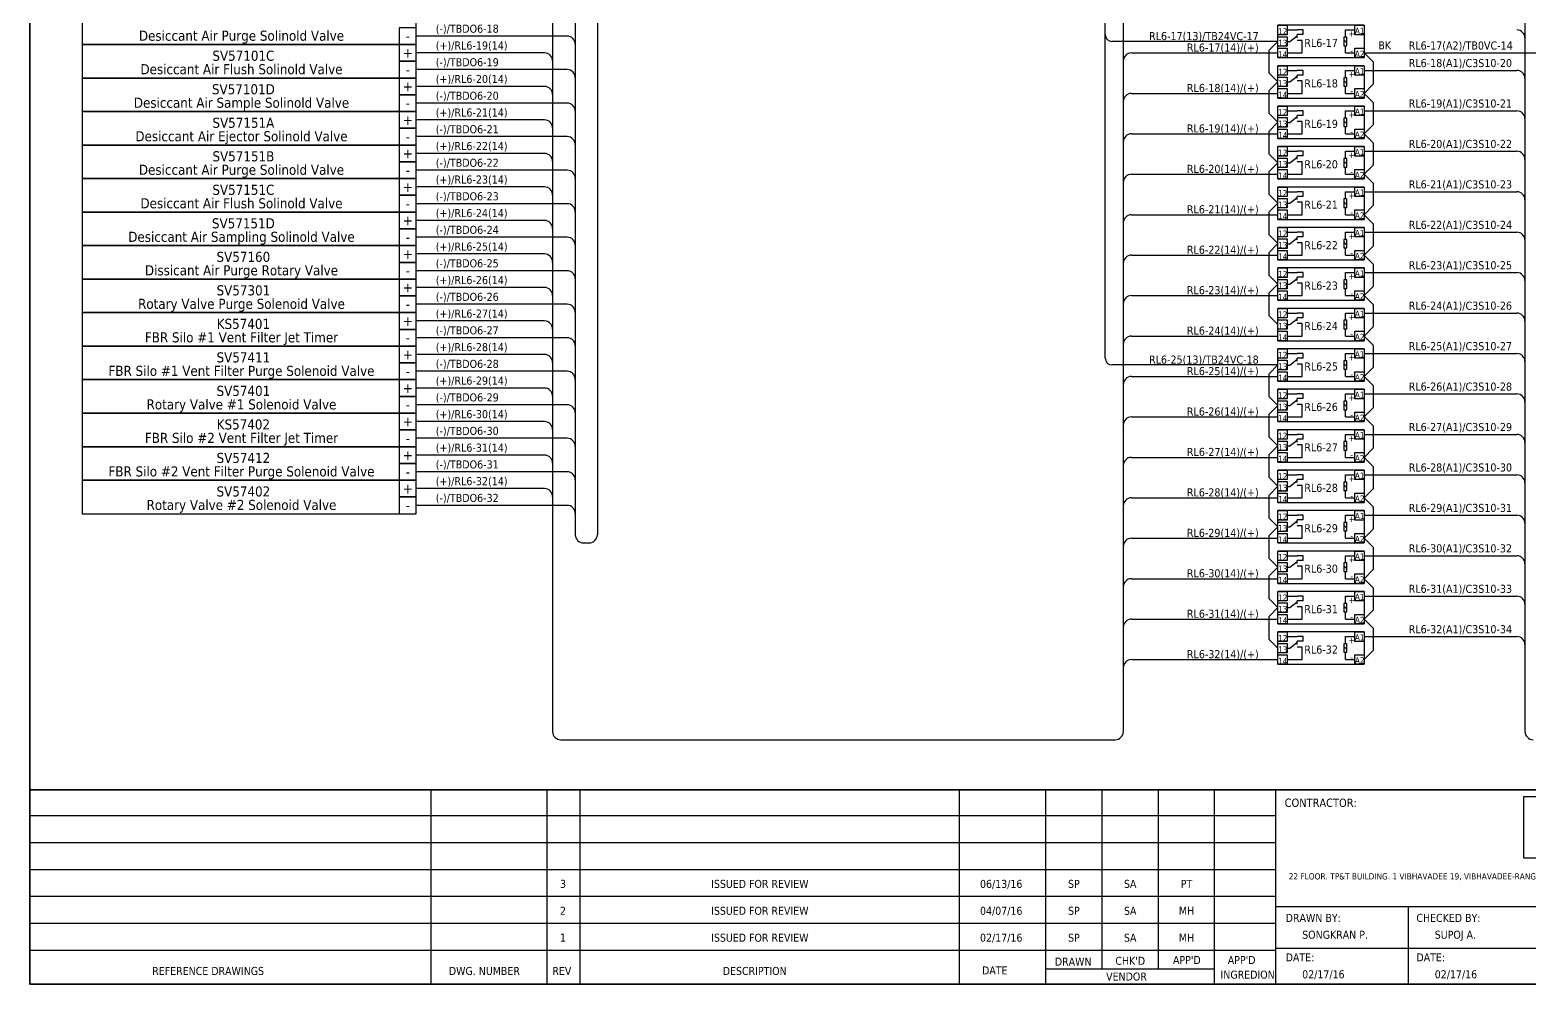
# Model space of a CAD drawing. Header units: millimetres. Extents: x 0 to 1792788, y -13 to 262234.
# Drawn here: x 1468623 to 1525124, y -13 to 35938 of the extents above; entities that cross this region are included whole.
import ezdxf
from ezdxf.enums import TextEntityAlignment as Align

# ---------------------------------------------------------------- set-up
doc = ezdxf.new("R2010")
doc.units = ezdxf.units.MM
for name, color, linetype, lineweight in [('GT_1', 9, 'Continuous', 25), ('HELPPOINT', 7, 'Continuous', 25), ('MEMBER', 7, 'Continuous', 25), ('power', 7, 'Continuous', 25)]:
    doc.layers.add(name, color=color, linetype=linetype, lineweight=lineweight)
doc.styles.add('Tahoma', font='')
doc.styles.get('Tahoma').set_extended_font_data('Tahoma')

# ---------------------------------------------------------------- blocks, each defined once
blk = doc.blocks.new('TPA')
at = {"ltscale": 25.4}
for p, q in [((14356728, 12757470), (14356728, 12754838)), ((14356728, 12757470), (14367258, 12757470)), ((14356728, 12754838), (14367258, 12754838))]:
    blk.add_line(p, q, dxfattribs=at)
at = {"layer": 'GT_1', "color": 4, "ltscale": 25.4}
for p, q in [((14309938, 12749437), (14309938, 12757755)), ((14314900, 12749437), (14314900, 12757755)), ((14316319, 12749437), (14316319, 12757755)), ((14332560, 12749437), (14332560, 12757755)), ((14336263, 12749437), (14336263, 12757755)), ((14338674, 12750067), (14338674, 12757755)), ((14341086, 12750068), (14341086, 12757756)), ((14343490, 12749437), (14343490, 12757755)), ((14346116, 12749437), (14346116, 12757755)), ((14346116, 12756634), (14292753, 12756634)), ((14346116, 12755485), (14292753, 12755485)), ((14346116, 12754332), (14292753, 12754332)), ((14346116, 12753180), (14292753, 12753180)), ((14368833, 12752737), (14346116, 12752737)), ((14351795, 12749437), (14351795, 12752737)), ((14346116, 12752028), (14292753, 12752028)), ((14346114, 12750875), (14292753, 12750875)), ((14368833, 12750964), (14346116, 12750964)), ((14343490, 12750067), (14336263, 12750067))]:
    blk.add_line(p, q, dxfattribs=at)
at = {"layer": 'HELPPOINT', "color": 4, "lineweight": 35, "ltscale": 25.4}
for p, q in [((14292753, 12749437), (14292753, 12827491)), ((14292753, 12749437), (14292753, 12827491)), ((14405128, 12749437), (14292753, 12749437)), ((14405128, 12749437), (14292753, 12749437))]:
    blk.add_line(p, q, dxfattribs=at)
at = {"layer": 'MEMBER', "color": 4, "lineweight": 35, "ltscale": 25.4}
blk.add_line((14292753, 12757755), (14405128, 12757755), dxfattribs=at)
blk.add_line((14292753, 12757755), (14405128, 12757755), dxfattribs=at)
at = {"color": 4, "insert": (14367280, 12754629), "char_height": 268.15, "attachment_point": 3, "style": 'Tahoma'}
blk.add_mtext('ROCKWELL AUTOMATION THAI CO.,LTD.\\P22 FLOOR. TP&T BUILDING. 1 VIBHAVADEE 19, VIBHAVADEE-RANGSIT RD. CHATUCHAK, CHATUCHAK, BANGKOK 10900 THAILAND\\PTEL +66 (0) 2936-1500 FAX +66 (0) 2936-1511', dxfattribs=at)
at = {"layer": 'MEMBER', "color": 4, "style": 'Tahoma'}
for s, height, p in [('CONTRACTOR:', 356.48, (14346493, 12757021)), ('DRAWN BY:', 342.8, (14346536, 12752097)), ('CHECKED BY:', 342.77, (14352135, 12752097)), ('SONGKRAN P.', 342.77, (14347243, 12751377)), ('SUPOJ A.', 342.8, (14352921, 12751377)), ("APP'D", 342.8, (14341710, 12750294)), ("APP'D", 342.8, (14344056, 12750294)), ('DATE:', 342.8, (14346536, 12750407)), ('DATE:', 342.8, (14352135, 12750407)), ('REFERENCE DRAWINGS', 342.77, (14297988, 12749826)), ('DWG. NUMBER', 342.77, (14310694, 12749826)), ('REV', 342.8, (14315126, 12749826)), ('DESCRIPTION', 342.77, (14322425, 12749826)), ('DATE', 342.8, (14333532, 12749847)), ('DRAWN', 342.8, (14336649, 12750224)), ("CHK'D", 342.8, (14339241, 12750260)), ('INGREDION', 342.8, (14343744, 12749668)), ('02/17/16', 342.8, (14347243, 12749683)), ('02/17/16', 342.8, (14352921, 12749683)), ('VENDOR', 342.8, (14338846, 12749586))]:
    blk.add_text(s, height=height, dxfattribs=at).set_placement(p)
for s, height, p in [('3', 343, (14315582, 12753726)), ('ISSUED FOR REVIEW', 342.77, (14324013, 12753726)), ('06/13/16', 342.8, (14334352, 12753726)), ('SP', 342.8, (14337466, 12753726)), ('SA', 342.8, (14339877, 12753726)), ('PT', 342.8, (14342288, 12753726)), ('2', 343, (14315582, 12752574)), ('ISSUED FOR REVIEW', 342.77, (14324013, 12752574)), ('04/07/16', 342.8, (14334352, 12752574)), ('SP', 342.8, (14337466, 12752574)), ('SA', 342.8, (14339877, 12752574)), ('MH', 342.8, (14342288, 12752574)), ('1', 343, (14315582, 12751421)), ('ISSUED FOR REVIEW', 342.77, (14324013, 12751421)), ('02/17/16', 342.8, (14334352, 12751421)), ('SP', 342.8, (14337466, 12751421)), ('SA', 342.8, (14339877, 12751421)), ('MH', 342.8, (14342288, 12751421))]:
    blk.add_text(s, height=height, dxfattribs=at).set_placement(p, align=Align.MIDDLE_CENTER)
blk = doc.blocks.new('700RL')
at = {"color": 1, "ltscale": 25.4}
for p, q in [((15889446, 12491261), (15889446, 12492481)), ((15889446, 12492126), (15889446, 12492481)), ((15889446, 12492481), (15889797, 12492481)), ((15892698, 12492481), (15889446, 12492481)), ((15889446, 12491261), (15889446, 12492481)), ((15889797, 12492481), (15889797, 12492126)), ((15892347, 12492126), (15892347, 12492481)), ((15892347, 12492481), (15892698, 12492481)), ((15892698, 12492481), (15892698, 12492126)), ((15892698, 12492481), (15892698, 12491261)), ((15889797, 12492126), (15889446, 12492126)), ((15889446, 12491694), (15889446, 12492049)), ((15889446, 12492049), (15889797, 12492049)), ((15889797, 12492304), (15890173, 12492304)), ((15889797, 12492049), (15889797, 12491694)), ((15889797, 12491871), (15889900, 12491871)), ((15889900, 12491871), (15890173, 12492089)), ((15890399, 12492304), (15890173, 12492304)), ((15890399, 12492129), (15890173, 12492129)), ((15890173, 12492013), (15890173, 12492129)), ((15890363, 12491906), (15890173, 12491906)), ((15890363, 12491439), (15890363, 12491906)), ((15890399, 12492129), (15890399, 12492304)), ((15891926, 12491929), (15892042, 12491814)), ((15891998, 12492304), (15892347, 12492304)), ((15891998, 12492031), (15891998, 12492304)), ((15892698, 12492126), (15892347, 12492126)), ((15889797, 12491694), (15889446, 12491694)), ((15889446, 12491261), (15889446, 12491617)), ((15889446, 12491617), (15889797, 12491617)), ((15889797, 12491261), (15889446, 12491261)), ((15889446, 12491261), (15892698, 12491261)), ((15889797, 12491617), (15889797, 12491261)), ((15889797, 12491439), (15890363, 12491439)), ((15891998, 12491439), (15891998, 12491712)), ((15891998, 12491439), (15892347, 12491439)), ((15892347, 12491261), (15892347, 12491617)), ((15892347, 12491617), (15892698, 12491617)), ((15892698, 12491261), (15892347, 12491261)), ((15892698, 12491617), (15892698, 12491261))]:
    blk.add_line(p, q, dxfattribs=at)
blk.add_lwpolyline([(15891926, 12491712), (15892042, 12491712), (15892042, 12492031), (15891926, 12492031)], close=True, dxfattribs=at)
at = {"color": 1, "style": 'Tahoma'}
for s, height, p in [('A1', 231.6, (15892527, 12492274)), ('12', 231.6, (15889626, 12492251)), ('13', 231.6, (15889626, 12491819)), ('+', 232, (15892226, 12492165)), ('+', 232, (15892226, 12492165)), ('14', 231.6, (15889626, 12491386)), ('-', 232, (15892226, 12491526)), ('A2', 231.6, (15892527, 12491410))]:
    blk.add_text(s, height=height, dxfattribs=at).set_placement(p, align=Align.MIDDLE_CENTER)

msp = doc.modelspace()

# ---------------------------------------------------------------- linework, layer by layer
at = {"color": 1, "ltscale": 25.4}
for p, q in [((1509150, 23568), (1509150, 61692)), ((1515660, 35506), (1509404, 35506)), ((1515660, 35506), (1515319, 35165)), ((1515319, 35165), (1515319, 34322)), ((1515660, 33982), (1515319, 34322)), ((1515660, 33982), (1515319, 33641)), ((1515319, 33641), (1515319, 32798)), ((1515660, 32458), (1515319, 32798)), ((1515660, 32458), (1515319, 32117)), ((1515319, 32117), (1515319, 31274)), ((1515660, 30934), (1515319, 31274)), ((1515660, 30934), (1515319, 30593)), ((1515319, 30593), (1515319, 29750)), ((1515660, 29410), (1515319, 29750)), ((1515660, 29410), (1515319, 29069)), ((1515319, 29069), (1515319, 28226)), ((1515660, 27886), (1515319, 28226)), ((1515660, 27886), (1515319, 27545)), ((1515319, 27545), (1515319, 26702)), ((1515660, 26362), (1515319, 26702)), ((1515660, 26362), (1515319, 26021)), ((1515319, 26021), (1515319, 25178)), ((1515660, 24838), (1515319, 25178)), ((1515660, 23314), (1509404, 23314)), ((1515660, 23314), (1515319, 22973)), ((1515319, 22973), (1515319, 22130)), ((1515660, 21790), (1515319, 22130)), ((1515660, 21790), (1515319, 21449)), ((1515319, 21449), (1515319, 20606)), ((1515660, 20266), (1515319, 20606)), ((1515660, 20266), (1515319, 19925)), ((1515319, 19925), (1515319, 19082)), ((1515660, 18742), (1515319, 19082)), ((1515660, 18742), (1515319, 18401)), ((1515319, 18401), (1515319, 17558)), ((1515660, 17218), (1515319, 17558)), ((1515660, 17218), (1515319, 16877)), ((1515319, 16877), (1515319, 16034)), ((1515660, 15694), (1515319, 16034)), ((1515660, 15694), (1515319, 15353)), ((1515319, 15353), (1515319, 14510)), ((1515660, 14170), (1515319, 14510)), ((1515660, 14170), (1515319, 13829)), ((1515319, 13829), (1515319, 12986)), ((1515660, 12646), (1515319, 12986))]:
    msp.add_line(p, q, dxfattribs=at)
at = {"color": 4, "ltscale": 25.4}
for p, q in [((1524971, 60017), (1524971, 9499)), ((1509833, 9499), (1509833, 57628)), ((1488320, 56241), (1488320, 9499)), ((1488015, 35075), (1483173, 35075)), ((1510137, 35073), (1515660, 35073)), ((1518912, 34414), (1524666, 34414)), ((1488015, 33812), (1483173, 33812)), ((1510137, 33549), (1515660, 33549)), ((1518912, 32890), (1524666, 32890)), ((1488015, 32549), (1483173, 32549)), ((1510137, 32025), (1515660, 32025)), ((1488015, 31287), (1483173, 31287)), ((1518912, 31366), (1524666, 31366)), ((1488015, 30024), (1483173, 30024)), ((1510137, 30501), (1515660, 30501)), ((1518912, 29842), (1524666, 29842)), ((1510137, 28977), (1515660, 28977)), ((1488015, 28761), (1483173, 28761)), ((1518912, 28318), (1524666, 28318)), ((1488015, 27498), (1483173, 27498)), ((1510137, 27453), (1515660, 27453)), ((1518912, 26794), (1524666, 26794)), ((1488015, 26235), (1483173, 26235)), ((1510137, 25929), (1515660, 25929)), ((1488015, 24972), (1483173, 24972)), ((1518912, 25270), (1524666, 25270)), ((1510137, 24405), (1515660, 24405)), ((1518912, 23746), (1524666, 23746)), ((1488015, 23709), (1483173, 23709)), ((1510137, 22881), (1515660, 22881)), ((1488015, 22446), (1483173, 22446)), ((1518912, 22222), (1524666, 22222)), ((1488015, 21183), (1483173, 21183)), ((1510137, 21357), (1515660, 21357)), ((1518912, 20698), (1524666, 20698)), ((1488015, 19920), (1483173, 19920)), ((1510137, 19833), (1515660, 19833)), ((1488015, 18657), (1483173, 18657)), ((1518912, 19174), (1524666, 19174)), ((1510137, 18309), (1515660, 18309)), ((1518912, 17650), (1524666, 17650)), ((1510137, 16785), (1515660, 16785)), ((1518912, 16126), (1524666, 16126)), ((1510137, 15261), (1515660, 15261)), ((1518912, 14602), (1524666, 14602)), ((1510137, 13737), (1515660, 13737)), ((1518912, 13078), (1524666, 13078)), ((1510137, 12213), (1515660, 12213)), ((1488625, 9194), (1509528, 9194))]:
    msp.add_line(p, q, dxfattribs=at)
at = {"color": 7, "ltscale": 25.4}
for p, q in [((1490007, 56241), (1490007, 16916)), ((1489176, 55610), (1489176, 16916)), ((1488871, 35707), (1483173, 35707)), ((1518912, 35073), (1519253, 34733)), ((1518912, 35073), (1525833, 35073)), ((1519253, 34733), (1519253, 33890)), ((1488871, 34444), (1483173, 34444)), ((1518912, 33549), (1519253, 33890)), ((1518912, 33549), (1519253, 33209)), ((1488871, 33181), (1483173, 33181)), ((1519253, 33209), (1519253, 32366)), ((1518912, 32025), (1519253, 32366)), ((1488871, 31918), (1483173, 31918)), ((1518912, 32025), (1519253, 31685)), ((1519253, 31685), (1519253, 30842)), ((1488871, 30655), (1483173, 30655)), ((1518912, 30501), (1519253, 30842)), ((1518912, 30501), (1519253, 30161)), ((1519253, 30161), (1519253, 29318)), ((1488871, 29392), (1483173, 29392)), ((1518912, 28977), (1519253, 29318)), ((1518912, 28977), (1519253, 28637)), ((1519253, 28637), (1519253, 27794)), ((1488871, 28129), (1483173, 28129)), ((1518912, 27453), (1519253, 27794)), ((1518912, 27453), (1519253, 27113)), ((1488871, 26866), (1483173, 26866)), ((1519253, 27113), (1519253, 26270)), ((1518912, 25929), (1519253, 26270)), ((1488871, 25603), (1483173, 25603)), ((1518912, 25929), (1519253, 25589)), ((1519253, 25589), (1519253, 24746)), ((1488871, 24340), (1483173, 24340)), ((1518912, 24405), (1519253, 24746)), ((1518912, 24405), (1519253, 24065)), ((1519253, 24065), (1519253, 23222)), ((1518912, 22881), (1519253, 23222)), ((1488871, 23077), (1483173, 23077)), ((1518912, 22881), (1519253, 22541)), ((1519253, 22541), (1519253, 21698)), ((1488871, 21814), (1483173, 21814)), ((1518912, 21357), (1519253, 21698)), ((1518912, 21357), (1519253, 21017)), ((1519253, 21017), (1519253, 20174)), ((1488871, 20551), (1483173, 20551)), ((1518912, 19833), (1519253, 20174)), ((1518912, 19833), (1519253, 19493)), ((1488871, 19288), (1483173, 19288)), ((1519253, 19493), (1519253, 18650)), ((1518912, 18309), (1519253, 18650)), ((1518912, 18309), (1519253, 17969)), ((1488871, 18025), (1483173, 18025)), ((1519253, 17969), (1519253, 17126)), ((1518912, 16785), (1519253, 17126)), ((1489481, 16611), (1489702, 16611)), ((1518912, 16785), (1519253, 16445)), ((1519253, 16445), (1519253, 15602)), ((1518912, 15261), (1519253, 15602)), ((1518912, 15261), (1519253, 14921)), ((1519253, 14921), (1519253, 14078)), ((1518912, 13737), (1519253, 14078)), ((1518912, 13737), (1519253, 13397)), ((1519253, 13397), (1519253, 12554)), ((1518912, 12213), (1519253, 12554))]:
    msp.add_line(p, q, dxfattribs=at)
at = {"color": 2, "ltscale": 25.4}
for points in [[(1470592, 35391), (1483173, 35391), (1483173, 36654), (1470592, 36654)], [(1470592, 34128), (1483173, 34128), (1483173, 35391), (1470592, 35391)], [(1470592, 32865), (1483173, 32865), (1483173, 34128), (1470592, 34128)], [(1470592, 31602), (1483173, 31602), (1483173, 32865), (1470592, 32865)], [(1470592, 30339), (1483173, 30339), (1483173, 31602), (1470592, 31602)], [(1470592, 29076), (1483173, 29076), (1483173, 30339), (1470592, 30339)], [(1470592, 27813), (1483173, 27813), (1483173, 29076), (1470592, 29076)], [(1470592, 26550), (1483173, 26550), (1483173, 27813), (1470592, 27813)], [(1470592, 25287), (1483173, 25287), (1483173, 26550), (1470592, 26550)], [(1470592, 24024), (1483173, 24024), (1483173, 25287), (1470592, 25287)], [(1470592, 22761), (1483173, 22761), (1483173, 24024), (1470592, 24024)], [(1470592, 21498), (1483173, 21498), (1483173, 22761), (1470592, 22761)], [(1470592, 20235), (1483173, 20235), (1483173, 21498), (1470592, 21498)], [(1470592, 18972), (1483173, 18972), (1483173, 20235), (1470592, 20235)], [(1470592, 17709), (1483173, 17709), (1483173, 18972), (1470592, 18972)]]:
    msp.add_lwpolyline(points, close=True, dxfattribs=at)
at = {"color": 7, "ltscale": 25.4}
for points in [[(1482541, 35391), (1483173, 35391), (1483173, 36023), (1482541, 36023)], [(1482541, 34128), (1483173, 34128), (1483173, 34760), (1482541, 34760)], [(1482541, 32865), (1483173, 32865), (1483173, 33497), (1482541, 33497)], [(1482541, 31602), (1483173, 31602), (1483173, 32234), (1482541, 32234)], [(1482541, 30339), (1483173, 30339), (1483173, 30971), (1482541, 30971)], [(1482541, 29076), (1483173, 29076), (1483173, 29708), (1482541, 29708)], [(1482541, 27813), (1483173, 27813), (1483173, 28445), (1482541, 28445)], [(1482541, 26550), (1483173, 26550), (1483173, 27182), (1482541, 27182)], [(1482541, 25287), (1483173, 25287), (1483173, 25919), (1482541, 25919)], [(1482541, 24024), (1483173, 24024), (1483173, 24656), (1482541, 24656)], [(1482541, 22761), (1483173, 22761), (1483173, 23393), (1482541, 23393)], [(1482541, 21498), (1483173, 21498), (1483173, 22130), (1482541, 22130)], [(1482541, 20235), (1483173, 20235), (1483173, 20867), (1482541, 20867)], [(1482541, 18972), (1483173, 18972), (1483173, 19604), (1482541, 19604)], [(1482541, 17709), (1483173, 17709), (1483173, 18341), (1482541, 18341)]]:
    msp.add_lwpolyline(points, close=True, dxfattribs=at)
at = {"color": 1, "ltscale": 25.4}
for points in [[(1482541, 34760), (1483173, 34760), (1483173, 35391), (1482541, 35391)], [(1482541, 33497), (1483173, 33497), (1483173, 34128), (1482541, 34128)], [(1482541, 32234), (1483173, 32234), (1483173, 32865), (1482541, 32865)], [(1482541, 30971), (1483173, 30971), (1483173, 31602), (1482541, 31602)], [(1482541, 29708), (1483173, 29708), (1483173, 30339), (1482541, 30339)], [(1482541, 28445), (1483173, 28445), (1483173, 29076), (1482541, 29076)], [(1482541, 27182), (1483173, 27182), (1483173, 27813), (1482541, 27813)], [(1482541, 25919), (1483173, 25919), (1483173, 26550), (1482541, 26550)], [(1482541, 24656), (1483173, 24656), (1483173, 25287), (1482541, 25287)], [(1482541, 23393), (1483173, 23393), (1483173, 24024), (1482541, 24024)], [(1482541, 22130), (1483173, 22130), (1483173, 22761), (1482541, 22761)], [(1482541, 20867), (1483173, 20867), (1483173, 21498), (1482541, 21498)], [(1482541, 19604), (1483173, 19604), (1483173, 20235), (1482541, 20235)], [(1482541, 18341), (1483173, 18341), (1483173, 18972), (1482541, 18972)]]:
    msp.add_lwpolyline(points, close=True, dxfattribs=at)
at = {"color": 7, "ltscale": 25.4}
for centre, start, end in [((1488871, 35402), 0, 90), ((1488871, 34139), 0, 90), ((1488871, 32876), 0, 90), ((1488871, 31613), 0, 90), ((1488871, 30350), 0, 90), ((1488871, 29087), 0, 90), ((1488871, 27824), 0, 90), ((1488871, 26561), 0, 90), ((1488871, 25298), 0, 90), ((1488871, 24035), 0, 90), ((1488871, 22772), 0, 90), ((1488871, 21509), 0, 90), ((1488871, 20246), 0, 90), ((1488871, 18983), 0, 90), ((1488871, 17720), 0, 90), ((1489481, 16916), 180, 270), ((1489702, 16916), 270, 0)]:
    msp.add_arc(centre, 305, start, end, dxfattribs=at)
at = {"color": 1, "ltscale": 25.4}
for centre in [(1509404, 35760), (1509404, 23568)]:
    msp.add_arc(centre, 254, 180, 270, dxfattribs=at)
at = {"color": 4, "ltscale": 25.4}
for centre, start, end in [((1524666, 35633), 0, 90), ((1488015, 34771), 0, 90), ((1510137, 34768), 90, 180), ((1524666, 34109), 0, 90), ((1488015, 33508), 0, 90), ((1510137, 33244), 90, 180), ((1524666, 32585), 0, 90), ((1488015, 32245), 0, 90), ((1510137, 31720), 90, 180), ((1488015, 30982), 0, 90), ((1524666, 31061), 0, 90), ((1488015, 29719), 0, 90), ((1510137, 30196), 90, 180), ((1524666, 29537), 0, 90), ((1510137, 28672), 90, 180), ((1488015, 28456), 0, 90), ((1524666, 28013), 0, 90), ((1488015, 27193), 0, 90), ((1510137, 27148), 90, 180), ((1524666, 26489), 0, 90), ((1488015, 25930), 0, 90), ((1510137, 25624), 90, 180), ((1488015, 24667), 0, 90), ((1524666, 24965), 0, 90), ((1510137, 24100), 90, 180), ((1524666, 23441), 0, 90), ((1488015, 23404), 0, 90), ((1510137, 22576), 90, 180), ((1488015, 22141), 0, 90), ((1524666, 21917), 0, 90), ((1488015, 20878), 0, 90), ((1510137, 21052), 90, 180), ((1524666, 20393), 0, 90), ((1488015, 19615), 0, 90), ((1510137, 19528), 90, 180), ((1488015, 18352), 0, 90), ((1524666, 18869), 0, 90), ((1510137, 18004), 90, 180), ((1524666, 17345), 0, 90), ((1510137, 16480), 90, 180), ((1524666, 15821), 0, 90), ((1510137, 14956), 90, 180), ((1524666, 14297), 0, 90), ((1510137, 13432), 90, 180), ((1524666, 12773), 0, 90), ((1510137, 11908), 90, 180), ((1488625, 9499), 180, 270), ((1509528, 9499), 270, 0), ((1525276, 9499), 180, 270)]:
    msp.add_arc(centre, 305, start, end, dxfattribs=at)

# ---------------------------------------------------------------- block references
at = {"xscale": 0.8800000000046566, "yscale": 0.8800000000046566, "zscale": 0.8800000000046566}
msp.add_blockref('TPA', (-11109000, -11219518), dxfattribs=at)
for p in [(-14373786, -12456366), (-14373786, -12457890), (-14373786, -12459414), (-14373786, -12460938), (-14373786, -12462462), (-14373786, -12463986), (-14373786, -12465510), (-14373786, -12467034), (-14373786, -12468558), (-14373786, -12470082), (-14373786, -12471606), (-14373786, -12473130), (-14373786, -12474654), (-14373786, -12476178), (-14373786, -12477702), (-14373786, -12479226)]:
    msp.add_blockref('700RL', p)

# ---------------------------------------------------------------- texts
at = {"color": 4, "style": 'Tahoma'}
for s, p in [('Desiccant Air Purge Solinold Valve ', (1476666, 35723)), ('SV57101C', (1476666, 34968)), ('Desiccant Air Flush Solinold Valve ', (1476666, 34460)), ('SV57101D', (1476666, 33705)), ('Desiccant Air Sample Solinold Valve ', (1476666, 33197)), ('SV57151A', (1476666, 32442)), ('Desiccant Air Ejector Solinold Valve ', (1476666, 31934)), ('SV57151B', (1476666, 31179)), ('Desiccant Air Purge Solinold Valve ', (1476666, 30671)), ('SV57151C', (1476666, 29916)), ('Desiccant Air Flush Solinold Valve ', (1476666, 29408)), ('SV57151D', (1476666, 28653)), ('Desiccant Air Sampling Solinold Valve ', (1476666, 28145)), ('SV57160', (1476666, 27390)), ('Dissicant Air Purge Rotary Valve ', (1476666, 26882)), ('SV57301', (1476666, 26127)), ('Rotary Valve Purge Solenoid Valve ', (1476666, 25619)), ('KS57401', (1476666, 24864)), ('FBR Silo #1 Vent Filter Jet Timer ', (1476666, 24356)), ('SV57411', (1476666, 23601)), ('FBR Silo #1 Vent Filter Purge Solenoid Valve ', (1476666, 23093)), ('Rotary Valve #1 Solenoid Valve ', (1476666, 21830)), ('SV57401', (1476666, 22338)), ('KS57402', (1476666, 21075)), ('FBR Silo #2 Vent Filter Jet Timer ', (1476666, 20567)), ('SV57412', (1476666, 19812)), ('FBR Silo #2 Vent Filter Purge Solenoid Valve ', (1476666, 19304)), ('SV57402', (1476666, 18549)), ('Rotary Valve #2 Solenoid Valve ', (1476666, 18041))]:
    msp.add_text(s, height=381, dxfattribs=at).set_placement(p, align=Align.MIDDLE_CENTER)
at = {"color": 7, "style": 'Tahoma'}
for s, p in [('(-)/TBDO6-18', (1483917, 35834)), ('BK', (1519443, 35207)), ('RL6-17(A2)/TB0VC-14', (1520588, 35200)), ('(-)/TBDO6-19', (1483917, 34571)), ('(-)/TBDO6-20', (1483917, 33308)), ('(-)/TBDO6-21', (1483917, 32045)), ('(-)/TBDO6-22', (1483917, 30782)), ('(-)/TBDO6-23', (1483917, 29519)), ('(-)/TBDO6-24', (1483917, 28256)), ('(-)/TBDO6-25', (1483917, 26993)), ('(-)/TBDO6-26', (1483917, 25730)), ('(-)/TBDO6-27', (1483917, 24467)), ('(-)/TBDO6-28', (1483917, 23204)), ('(-)/TBDO6-29', (1483917, 21941)), ('(-)/TBDO6-30', (1483917, 20678)), ('(-)/TBDO6-31', (1483917, 19415)), ('(-)/TBDO6-32', (1483917, 18152))]:
    msp.add_text(s, height=304.8, dxfattribs=at).set_placement(p)
at = {"color": 1, "style": 'Tahoma'}
for s, p in [('RL6-17(13)/TB24VC-17', (1514935, 35556)), ('RL6-25(13)/TB24VC-18', (1514935, 23364))]:
    msp.add_text(s, height=304.8, dxfattribs=at).set_placement(p, align=Align.RIGHT)
at = {"color": 7, "style": 'Tahoma'}
for s, p in [('RL6-17', (1517286, 35450)), ('RL6-18', (1517286, 33926)), ('RL6-19', (1517286, 32402)), ('RL6-20', (1517286, 30878)), ('RL6-21', (1517286, 29354)), ('RL6-22', (1517286, 27830)), ('RL6-23', (1517286, 26306)), ('RL6-24', (1517286, 24782)), ('RL6-25', (1517286, 23258)), ('RL6-26', (1517286, 21734)), ('RL6-27', (1517286, 20210)), ('RL6-28', (1517286, 18686)), ('RL6-29', (1517286, 17162)), ('RL6-30', (1517286, 15638)), ('RL6-31', (1517286, 14114)), ('RL6-32', (1517286, 12590))]:
    msp.add_text(s, height=304.8, dxfattribs=at).set_placement(p, align=Align.MIDDLE_CENTER)
at = {"color": 4, "style": 'Tahoma'}
for s, p in [('(+)/RL6-19(14)', (1483917, 35202)), ('RL6-18(A1)/C3S10-20', (1520588, 34540)), ('(+)/RL6-20(14)', (1483917, 33939)), ('(+)/RL6-21(14)', (1483917, 32676)), ('RL6-19(A1)/C3S10-21', (1520588, 33016)), ('(+)/RL6-22(14)', (1483917, 31413)), ('RL6-20(A1)/C3S10-22', (1520588, 31492)), ('(+)/RL6-23(14)', (1483917, 30150)), ('RL6-21(A1)/C3S10-23', (1520588, 29968)), ('(+)/RL6-24(14)', (1483917, 28887)), ('RL6-22(A1)/C3S10-24', (1520588, 28444)), ('(+)/RL6-25(14)', (1483917, 27624)), ('RL6-23(A1)/C3S10-25', (1520588, 26920)), ('(+)/RL6-26(14)', (1483917, 26361)), ('RL6-24(A1)/C3S10-26', (1520588, 25396)), ('(+)/RL6-27(14)', (1483917, 25098)), ('(+)/RL6-28(14)', (1483917, 23835)), ('RL6-25(A1)/C3S10-27', (1520588, 23872)), ('(+)/RL6-29(14)', (1483917, 22572)), ('RL6-26(A1)/C3S10-28', (1520588, 22348)), ('(+)/RL6-30(14)', (1483917, 21309)), ('RL6-27(A1)/C3S10-29', (1520588, 20824)), ('(+)/RL6-31(14)', (1483917, 20046)), ('RL6-28(A1)/C3S10-30', (1520588, 19300)), ('(+)/RL6-32(14)', (1483917, 18783)), ('RL6-29(A1)/C3S10-31', (1520588, 17776)), ('RL6-30(A1)/C3S10-32', (1520588, 16252)), ('RL6-31(A1)/C3S10-33', (1520588, 14728)), ('RL6-32(A1)/C3S10-34', (1520588, 13204))]:
    msp.add_text(s, height=304.8, dxfattribs=at).set_placement(p)
for s, p in [('RL6-17(14)/(+)', (1514935, 35124)), ('RL6-18(14)/(+)', (1514935, 33600)), ('RL6-19(14)/(+)', (1514935, 32076)), ('RL6-20(14)/(+)', (1514935, 30552)), ('RL6-21(14)/(+)', (1514935, 29028)), ('RL6-22(14)/(+)', (1514935, 27504)), ('RL6-23(14)/(+)', (1514935, 25980)), ('RL6-24(14)/(+)', (1514935, 24456)), ('RL6-25(14)/(+)', (1514935, 22932)), ('RL6-26(14)/(+)', (1514935, 21408)), ('RL6-27(14)/(+)', (1514935, 19884)), ('RL6-28(14)/(+)', (1514935, 18360)), ('RL6-29(14)/(+)', (1514935, 16836)), ('RL6-30(14)/(+)', (1514935, 15312)), ('RL6-31(14)/(+)', (1514935, 13788)), ('RL6-32(14)/(+)', (1514935, 12264))]:
    msp.add_text(s, height=304.8, dxfattribs=at).set_placement(p, align=Align.RIGHT)
at = {"layer": 'power', "color": 7, "style": 'Tahoma'}
for p in [(1482864, 35712), (1482864, 34449), (1482864, 33186), (1482864, 31923), (1482864, 30660), (1482864, 29397), (1482864, 28134), (1482864, 26871), (1482864, 25608), (1482864, 24345), (1482864, 23082), (1482864, 21819), (1482864, 20556), (1482864, 19293), (1482864, 18030)]:
    msp.add_text('-', height=381, dxfattribs=at).set_placement(p, align=Align.MIDDLE_CENTER)
at = {"layer": 'power', "color": 1, "style": 'Tahoma'}
for p in [(1482864, 35079), (1482864, 33816), (1482864, 32553), (1482864, 31290), (1482864, 30027), (1482864, 28765), (1482864, 27502), (1482864, 26239), (1482864, 24976), (1482864, 23713), (1482864, 22450), (1482864, 21187), (1482864, 19924), (1482864, 18661)]:
    msp.add_text('+', height=381, dxfattribs=at).set_placement(p, align=Align.MIDDLE_CENTER)

doc.saveas('drawing.dxf')
